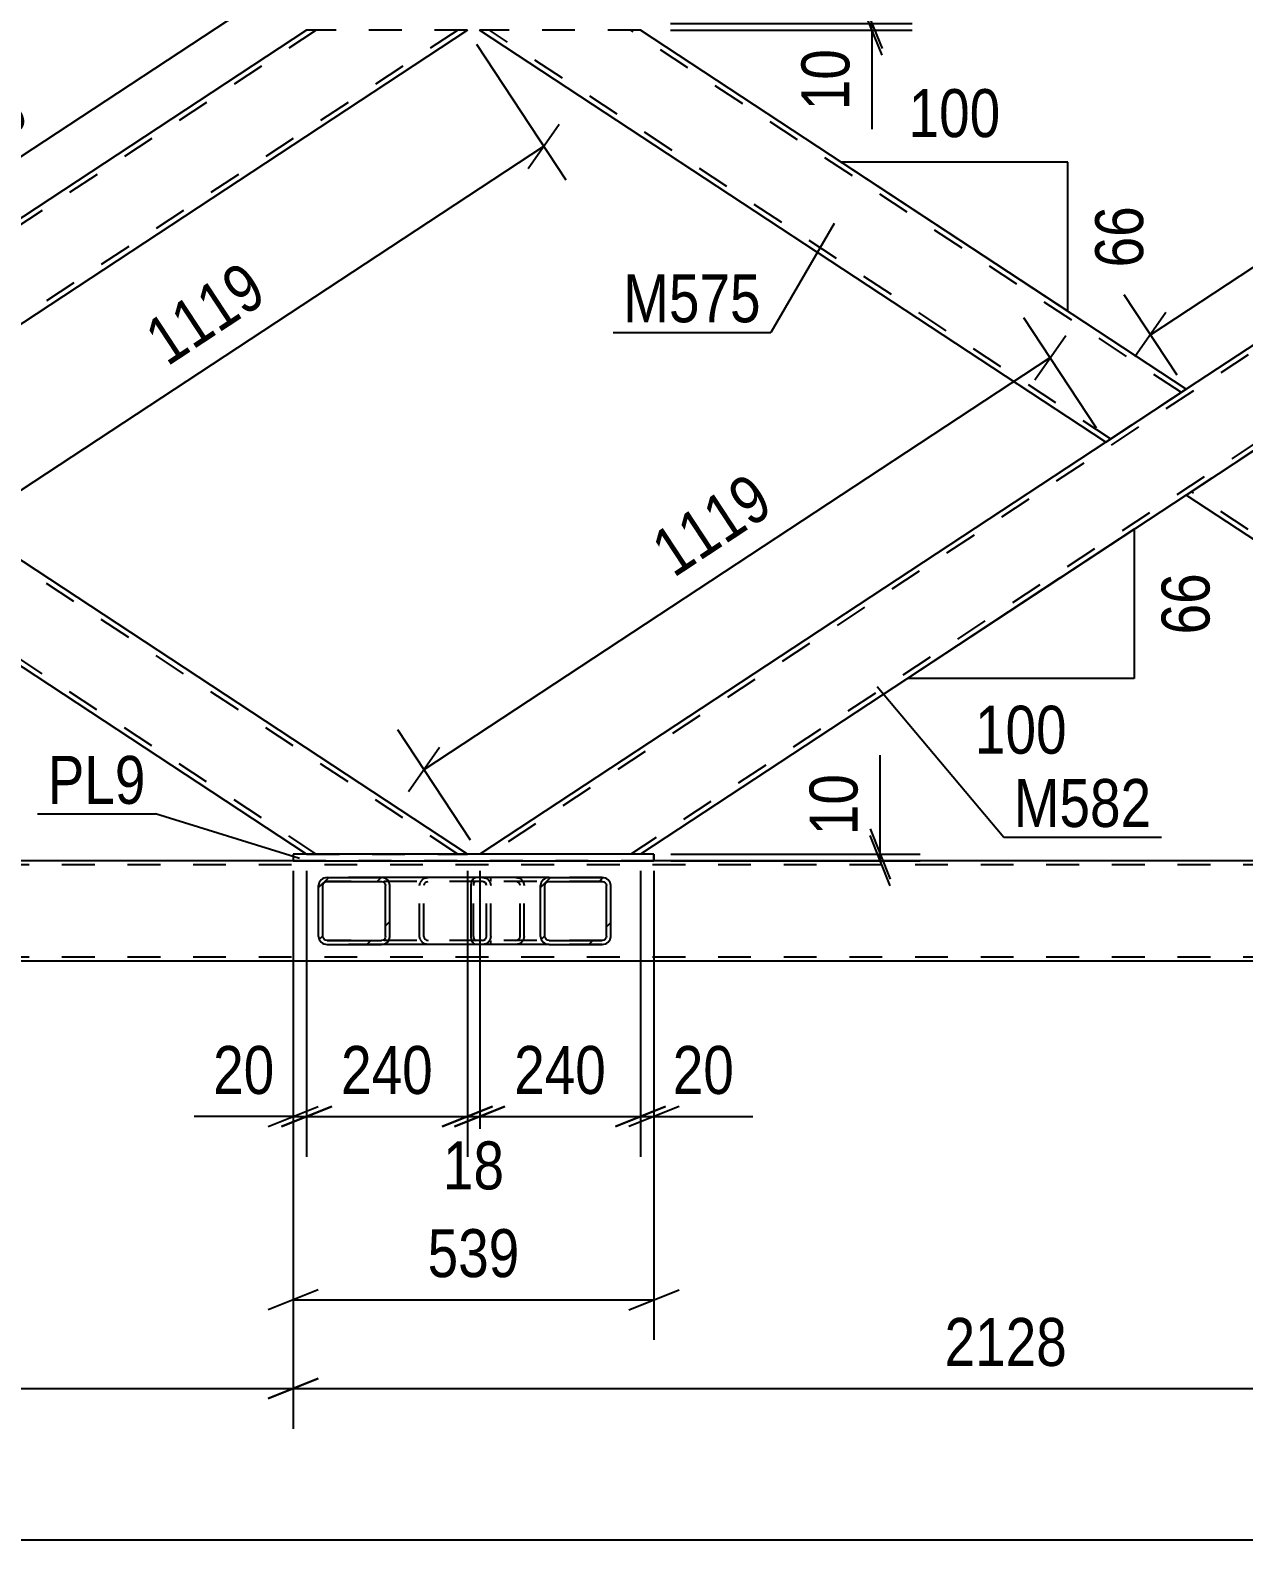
# Model space of a CAD drawing. Header units: millimetres. Extents: x -815 to 374, y -743 to 98.
# Drawn here: x -311.3 to -238.8, y -471.8 to -381.6 of the extents above; entities that cross this region are included whole.
import ezdxf

# ---------------------------------------------------------------- set-up
doc = ezdxf.new("R2010")
doc.units = ezdxf.units.MM
doc.linetypes.add('DXK_LINE_DOT2', pattern=[3.9198, 1.9599, -1.9599])
doc.styles.add('Arial Narrow', font='ARIALN.TTF', dxfattribs={"height": 0.2})

# ---------------------------------------------------------------- blocks, each defined once
blk = doc.blocks.new('Part-232933173-2607 - 2504')
at = {"color": 7, "linetype": 'DXK_LINE_DOT2'}
for p, q in [((-95.803, -431.466), (-774.886, -431.466)), ((-274.071, -431.226), (-295.619, -431.226)), ((-95.803, -436.986), (-774.886, -436.986))]:
    blk.add_line(p, q, dxfattribs=at)
at = {"color": 2, "linetype": 'Continuous'}
for p, q in [((-295.619, -431.226), (-359.206, -431.226)), ((-210.485, -431.226), (-274.071, -431.226)), ((-95.803, -437.226), (-770.886, -437.226))]:
    blk.add_line(p, q, dxfattribs=at)
blk = doc.blocks.new('Part-232933173-3043 - 2504')
at = {"color": 7, "linetype": 'DXK_LINE_DOT2'}
for p, q in [((-209.101, -381.627), (-283.897, -430.826)), ((-209.684, -381.627), (-201.899, -381.627)), ((-201.899, -381.627), (-201.899, -382.826)), ((-201.899, -382.443), (-275.454, -430.826)), ((-242.278, -403.067), (-247.082, -406.227)), ((-237.474, -406.227), (-242.278, -409.387)), ((-274.871, -430.826), (-284.479, -430.826))]:
    blk.add_line(p, q, dxfattribs=at)
at = {"color": 2, "linetype": 'Continuous'}
for p, q in [((-209.684, -381.627), (-242.278, -403.067)), ((-201.899, -382.826), (-237.474, -406.227)), ((-247.082, -406.227), (-284.479, -430.826)), ((-242.278, -409.387), (-274.871, -430.826))]:
    blk.add_line(p, q, dxfattribs=at)
blk = doc.blocks.new('Part-232933173-2730 - 2504')
at = {"color": 2, "linetype": 'Continuous'}
for p, q in [((-295.619, -430.826), (-295.619, -431.226)), ((-274.071, -430.826), (-295.619, -430.826)), ((-274.071, -430.826), (-274.071, -431.226)), ((-274.071, -430.826), (-274.071, -430.826)), ((-295.619, -431.226), (-274.071, -431.226)), ((-274.071, -431.226), (-274.071, -431.226))]:
    blk.add_line(p, q, dxfattribs=at)
at = {"color": 7, "linetype": 'DXK_LINE_DOT2'}
for p, q in [((-295.619, -430.826), (-295.619, -431.226)), ((-274.071, -431.226), (-274.071, -430.826)), ((-274.071, -430.826), (-274.071, -430.826)), ((-274.071, -431.226), (-274.071, -431.226))]:
    blk.add_line(p, q, dxfattribs=at)
blk = doc.blocks.new('Part-232933173-2862 - 2504')
at = {"color": 2, "linetype": 'Continuous'}
for p, q in [((-247.082, -406.227), (-284.48, -381.627)), ((-242.278, -403.067), (-274.872, -381.627)), ((-247.082, -406.227), (-242.278, -403.067))]:
    blk.add_line(p, q, dxfattribs=at)
at = {"color": 7, "linetype": 'DXK_LINE_DOT2'}
for p, q in [((-274.872, -381.627), (-284.48, -381.627)), ((-246.791, -406.035), (-283.898, -381.627)), ((-242.569, -403.258), (-275.455, -381.627)), ((-242.86, -403.45), (-242.86, -403.45)), ((-242.569, -403.258), (-242.638, -403.303)), ((-242.591, -403.273), (-242.638, -403.303)), ((-242.638, -403.303), (-242.638, -403.303))]:
    blk.add_line(p, q, dxfattribs=at)
blk = doc.blocks.new('Part-232933173-2900 - 2504')
at = {"linetype": 'Continuous'}
h = blk.add_hatch(dxfattribs=at)
h.set_pattern_fill('', scale=0.7, style=0, pattern_type=0)
h.set_pattern_definition([(45, (-280.802, -435.9295), (-1.57154, 1.57154), [])])
h.paths.add_polyline_path([(-280.84, -435.746), (-280.802, -435.93), (-280.693, -436.085), (-280.53, -436.189), (-280.338, -436.226), (-277.153, -436.226), (-276.961, -436.189), (-276.798, -436.085), (-276.689, -435.93), (-276.651, -435.746), (-276.651, -432.706), (-276.689, -432.522), (-276.798, -432.366), (-276.961, -432.262), (-277.153, -432.226), (-280.338, -432.226), (-280.53, -432.262), (-280.693, -432.366), (-280.802, -432.522), (-280.84, -432.706)])
h.paths.add_polyline_path([(-280.57, -432.614), (-280.515, -432.536), (-280.434, -432.484), (-280.338, -432.466), (-277.153, -432.466), (-277.057, -432.484), (-276.976, -432.536), (-276.921, -432.614), (-276.902, -432.706), (-276.902, -435.746), (-276.921, -435.838), (-276.976, -435.916), (-277.057, -435.968), (-277.153, -435.986), (-280.338, -435.986), (-280.434, -435.968), (-280.515, -435.916), (-280.57, -435.838), (-280.589, -435.746), (-280.589, -432.706)])
at = {"color": 2, "linetype": 'Continuous'}
for p, q in [((-284.992, -432.706), (-284.971, -432.522)), ((-284.992, -435.746), (-284.992, -432.706)), ((-284.971, -432.522), (-284.913, -432.366)), ((-284.913, -432.366), (-284.825, -432.262)), ((-284.825, -432.262), (-284.721, -432.226)), ((-280.338, -432.226), (-284.721, -432.226)), ((-280.802, -432.522), (-280.84, -432.706)), ((-280.84, -435.746), (-280.84, -432.706)), ((-280.589, -432.706), (-280.57, -432.614)), ((-280.589, -435.746), (-280.589, -432.706)), ((-280.57, -432.614), (-280.515, -432.536)), ((-280.338, -432.226), (-280.53, -432.262)), ((-280.515, -432.536), (-280.434, -432.484)), ((-280.434, -432.484), (-280.338, -432.466)), ((-280.338, -432.226), (-277.153, -432.226)), ((-280.338, -432.466), (-277.153, -432.466)), ((-276.961, -432.262), (-277.153, -432.226)), ((-277.153, -432.466), (-277.057, -432.484)), ((-277.057, -432.484), (-276.976, -432.536)), ((-276.976, -432.536), (-276.921, -432.614)), ((-276.921, -432.614), (-276.902, -432.706)), ((-276.902, -435.746), (-276.902, -432.706)), ((-276.651, -432.706), (-276.689, -432.522)), ((-276.651, -435.746), (-276.651, -432.706)), ((-284.971, -435.93), (-284.992, -435.746)), ((-284.913, -436.085), (-284.971, -435.93)), ((-284.825, -436.189), (-284.913, -436.085)), ((-284.721, -436.226), (-284.825, -436.189)), ((-280.338, -436.226), (-284.721, -436.226)), ((-280.84, -435.746), (-280.802, -435.93)), ((-280.57, -435.838), (-280.589, -435.746)), ((-280.515, -435.916), (-280.57, -435.838)), ((-280.53, -436.189), (-280.338, -436.226)), ((-280.434, -435.968), (-280.515, -435.916)), ((-280.338, -435.986), (-280.434, -435.968)), ((-280.338, -435.986), (-277.153, -435.986)), ((-280.338, -436.226), (-277.153, -436.226)), ((-277.057, -435.968), (-277.153, -435.986)), ((-277.153, -436.226), (-276.961, -436.189)), ((-276.976, -435.916), (-277.057, -435.968)), ((-276.921, -435.838), (-276.976, -435.916)), ((-276.902, -435.746), (-276.921, -435.838)), ((-276.689, -435.93), (-276.651, -435.746))]:
    blk.add_line(p, q, dxfattribs=at)
at = {"color": 7, "linetype": 'DXK_LINE_DOT2'}
for p, q in [((-284.846, -432.614), (-284.857, -432.706)), ((-284.857, -435.746), (-284.857, -432.706)), ((-284.817, -432.536), (-284.846, -432.614)), ((-284.773, -432.484), (-284.817, -432.536)), ((-284.721, -432.466), (-284.773, -432.484)), ((-277.153, -432.466), (-284.721, -432.466)), ((-283.809, -432.466), (-283.809, -432.226)), ((-282.318, -432.226), (-282.126, -432.262)), ((-282.222, -432.484), (-282.318, -432.466)), ((-282.14, -432.536), (-282.222, -432.484)), ((-282.086, -432.614), (-282.14, -432.536)), ((-282.067, -432.706), (-282.086, -432.614)), ((-282.067, -435.746), (-282.067, -432.706)), ((-281.854, -432.522), (-281.815, -432.706)), ((-281.815, -435.746), (-281.815, -432.706)), ((-277.153, -432.226), (-280.338, -432.226)), ((-284.857, -435.746), (-284.846, -435.838)), ((-284.846, -435.838), (-284.817, -435.916)), ((-284.817, -435.916), (-284.773, -435.968)), ((-284.773, -435.968), (-284.721, -435.986)), ((-277.153, -435.986), (-284.721, -435.986)), ((-283.809, -436.226), (-283.809, -435.986)), ((-282.318, -435.986), (-282.222, -435.968)), ((-282.126, -436.189), (-282.318, -436.226)), ((-282.222, -435.968), (-282.14, -435.916)), ((-282.14, -435.916), (-282.086, -435.838)), ((-282.086, -435.838), (-282.067, -435.746)), ((-281.815, -435.746), (-281.854, -435.93)), ((-277.153, -436.226), (-280.338, -436.226))]:
    blk.add_line(p, q, dxfattribs=at)
for centre, start, end in [((-282.304, -432.721), 23.84941, 68.8059), ((-282.304, -435.731), 291.1941, 336.15059)]:
    blk.add_arc(centre, 0.492, start, end, dxfattribs=at)
at = {"color": 2, "linetype": 'Continuous'}
for centre, start, end in [((-280.352, -432.721), 111.1941, 156.1506), ((-277.139, -432.721), 23.8494, 68.8059), ((-280.352, -435.731), 203.8494, 248.8059), ((-277.139, -435.731), 291.1941, 336.1506)]:
    blk.add_arc(centre, 0.492, start, end, dxfattribs=at)
blk = doc.blocks.new('Part-232933173-2906 - 2504')
at = {"linetype": 'Continuous'}
h = blk.add_hatch(dxfattribs=at)
h.set_pattern_fill('', scale=0.7, style=0, pattern_type=0)
h.set_pattern_definition([(45, (-294.058, -435.9295), (-1.57154, 1.57154), [])])
h.paths.add_polyline_path([(-294.097, -435.746), (-294.058, -435.93), (-293.947, -436.085), (-293.781, -436.189), (-293.586, -436.226), (-290.351, -436.226), (-290.155, -436.189), (-289.99, -436.085), (-289.879, -435.93), (-289.84, -435.746), (-289.84, -432.706), (-289.879, -432.522), (-289.99, -432.366), (-290.155, -432.262), (-290.351, -432.226), (-293.586, -432.226), (-293.781, -432.262), (-293.947, -432.366), (-294.058, -432.522), (-294.097, -432.706)])
h.paths.add_polyline_path([(-293.822, -432.614), (-293.767, -432.536), (-293.684, -432.484), (-293.586, -432.466), (-290.351, -432.466), (-290.253, -432.484), (-290.17, -432.536), (-290.115, -432.614), (-290.095, -432.706), (-290.095, -435.746), (-290.115, -435.838), (-290.17, -435.916), (-290.253, -435.968), (-290.351, -435.986), (-293.586, -435.986), (-293.684, -435.968), (-293.767, -435.916), (-293.822, -435.838), (-293.841, -435.746), (-293.841, -432.706)])
at = {"color": 2, "linetype": 'Continuous'}
for p, q in [((-294.058, -432.522), (-294.097, -432.706)), ((-294.097, -435.746), (-294.097, -432.706)), ((-293.841, -432.706), (-293.822, -432.614)), ((-293.841, -435.746), (-293.841, -432.706)), ((-293.822, -432.614), (-293.767, -432.536)), ((-293.586, -432.226), (-293.781, -432.262)), ((-293.767, -432.536), (-293.684, -432.484)), ((-293.684, -432.484), (-293.586, -432.466)), ((-293.586, -432.226), (-290.351, -432.226)), ((-293.586, -432.466), (-290.351, -432.466)), ((-284.721, -432.226), (-290.351, -432.226)), ((-290.155, -432.262), (-290.351, -432.226)), ((-290.351, -432.466), (-290.253, -432.484)), ((-290.253, -432.484), (-290.17, -432.536)), ((-290.17, -432.536), (-290.115, -432.614)), ((-290.115, -432.614), (-290.095, -432.706)), ((-290.095, -435.746), (-290.095, -432.706)), ((-289.84, -432.706), (-289.879, -432.522)), ((-289.84, -435.746), (-289.84, -432.706)), ((-294.097, -435.746), (-294.058, -435.93)), ((-293.822, -435.838), (-293.841, -435.746)), ((-293.767, -435.916), (-293.822, -435.838)), ((-293.781, -436.189), (-293.586, -436.226)), ((-293.684, -435.968), (-293.767, -435.916)), ((-293.586, -435.986), (-293.684, -435.968)), ((-293.586, -435.986), (-290.351, -435.986)), ((-293.586, -436.226), (-290.351, -436.226)), ((-290.253, -435.968), (-290.351, -435.986)), ((-290.351, -436.226), (-290.155, -436.189)), ((-284.721, -436.226), (-290.351, -436.226)), ((-290.17, -435.916), (-290.253, -435.968)), ((-290.115, -435.838), (-290.17, -435.916)), ((-290.095, -435.746), (-290.115, -435.838)), ((-289.879, -435.93), (-289.84, -435.746))]:
    blk.add_line(p, q, dxfattribs=at)
at = {"color": 7, "linetype": 'DXK_LINE_DOT2'}
for p, q in [((-290.351, -432.226), (-293.586, -432.226)), ((-284.32, -432.466), (-293.586, -432.466)), ((-288.066, -432.706), (-288.027, -432.522)), ((-288.066, -435.746), (-288.066, -432.706)), ((-287.791, -432.614), (-287.81, -432.706)), ((-287.81, -435.746), (-287.81, -432.706)), ((-287.735, -432.536), (-287.791, -432.614)), ((-287.75, -432.262), (-287.555, -432.226)), ((-287.735, -432.536), (-287.713, -432.522)), ((-287.713, -432.522), (-287.653, -432.484)), ((-287.653, -432.484), (-287.555, -432.466)), ((-284.32, -432.226), (-284.721, -432.226)), ((-284.32, -432.226), (-284.124, -432.262)), ((-284.222, -432.484), (-284.32, -432.466)), ((-284.139, -432.536), (-284.222, -432.484)), ((-284.084, -432.614), (-284.139, -432.536)), ((-284.064, -432.706), (-284.084, -432.614)), ((-284.064, -435.746), (-284.064, -432.706)), ((-283.848, -432.522), (-283.809, -432.706)), ((-283.809, -435.746), (-283.809, -432.706)), ((-284.32, -435.986), (-293.586, -435.986)), ((-290.351, -436.226), (-293.586, -436.226)), ((-288.027, -435.93), (-288.066, -435.746)), ((-287.81, -435.746), (-287.791, -435.838)), ((-287.791, -435.838), (-287.735, -435.916)), ((-287.555, -436.226), (-287.75, -436.189)), ((-287.735, -435.916), (-287.713, -435.93)), ((-287.713, -435.93), (-287.653, -435.968)), ((-287.653, -435.968), (-287.555, -435.986)), ((-284.32, -436.226), (-284.721, -436.226)), ((-284.32, -435.986), (-284.222, -435.968)), ((-284.124, -436.189), (-284.32, -436.226)), ((-284.222, -435.968), (-284.139, -435.916)), ((-284.139, -435.916), (-284.084, -435.838)), ((-284.084, -435.838), (-284.064, -435.746)), ((-283.809, -435.746), (-283.848, -435.93))]:
    blk.add_line(p, q, dxfattribs=at)
at = {"color": 2, "linetype": 'Continuous'}
for centre, start, end in [((-293.605, -432.727), 110.75831, 155.68004), ((-290.331, -432.727), 24.31996, 69.24169), ((-293.605, -435.725), 204.31996, 249.24169), ((-290.331, -435.725), 290.75831, 335.68004)]:
    blk.add_arc(centre, 0.496, start, end, dxfattribs=at)
at = {"color": 7, "linetype": 'DXK_LINE_DOT2'}
for centre, start, end in [((-287.574, -432.727), 110.75832, 155.68004), ((-284.3, -432.727), 24.31996, 69.24168), ((-287.574, -435.725), 204.31996, 249.24168), ((-284.3, -435.725), 290.75832, 335.68004)]:
    blk.add_arc(centre, 0.496, start, end, dxfattribs=at)
blk = doc.blocks.new('Part-232933173-3028 - 2504')
at = {"color": 2, "linetype": 'Continuous'}
for p, q in [((-327.412, -409.387), (-322.608, -406.227)), ((-285.211, -430.826), (-322.608, -406.227)), ((-294.819, -430.826), (-327.412, -409.387))]:
    blk.add_line(p, q, dxfattribs=at)
at = {"color": 7, "linetype": 'DXK_LINE_DOT2'}
for p, q in [((-322.653, -406.256), (-323.191, -406.61)), ((-285.793, -430.826), (-322.9, -406.418)), ((-323.191, -406.61), (-323.191, -406.61)), ((-327.121, -409.195), (-327.099, -409.18)), ((-294.237, -430.826), (-327.121, -409.195)), ((-326.83, -409.004), (-326.83, -409.004)), ((-294.819, -430.826), (-285.211, -430.826))]:
    blk.add_line(p, q, dxfattribs=at)
blk = doc.blocks.new('Part-232933173-3033 - 2504')
at = {"color": 7, "linetype": 'DXK_LINE_DOT2'}
for p, q in [((-294.236, -381.627), (-367.768, -429.995)), ((-285.792, -381.627), (-360.588, -430.826)), ((-285.21, -381.627), (-294.818, -381.627)), ((-327.412, -403.067), (-332.216, -406.227)), ((-322.608, -406.227), (-327.412, -409.387)), ((-367.768, -430.826), (-367.768, -429.612)), ((-367.768, -429.612), (-367.768, -429.612)), ((-367.768, -429.612), (-367.768, -429.612)), ((-360.006, -430.826), (-367.768, -430.826))]:
    blk.add_line(p, q, dxfattribs=at)
at = {"color": 2, "linetype": 'Continuous'}
for p, q in [((-294.818, -381.627), (-327.412, -403.067)), ((-285.21, -381.627), (-322.608, -406.227)), ((-332.216, -406.227), (-367.768, -429.612)), ((-327.412, -409.387), (-360.006, -430.826))]:
    blk.add_line(p, q, dxfattribs=at)
blk = doc.blocks.new('Part-232933173-3038 - 2504')
at = {"color": 2, "linetype": 'Continuous'}
for p, q in [((-242.278, -409.387), (-237.474, -406.227)), ((-201.899, -429.627), (-237.474, -406.227)), ((-209.685, -430.826), (-242.278, -409.387)), ((-201.899, -430.826), (-201.899, -430.825))]:
    blk.add_line(p, q, dxfattribs=at)
at = {"color": 7, "linetype": 'DXK_LINE_DOT2'}
for p, q in [((-237.518, -406.256), (-238.056, -406.61)), ((-201.899, -430.01), (-237.765, -406.418)), ((-238.056, -406.61), (-238.056, -406.61)), ((-241.987, -409.195), (-241.965, -409.18)), ((-209.102, -430.826), (-241.987, -409.195)), ((-241.696, -409.004), (-241.696, -409.004)), ((-201.899, -430.826), (-201.899, -429.627)), ((-209.685, -430.826), (-201.899, -430.826))]:
    blk.add_line(p, q, dxfattribs=at)
blk = doc.blocks.new('StraightDimension-232933173-14279 - 2504')
at = {"color": 7, "linetype": 'Continuous'}
for p, q in [((-274.871, -431.826), (-274.871, -448.903)), ((-274.071, -431.826), (-274.071, -448.903)), ((-276.371, -447.103), (-273.371, -445.903)), ((-272.571, -445.903), (-275.571, -447.103)), ((-274.871, -446.503), (-274.071, -446.503)), ((-274.071, -446.503), (-268.165, -446.503)), ((-274.071, -446.503), (-268.165, -446.503))]:
    blk.add_line(p, q, dxfattribs=at)
at = {"color": 0}
blk.add_wipeout([(-268.69, -445.753), (-268.69, -441.553), (-273.546, -441.553), (-273.546, -445.753)], dxfattribs=at)
at = {"color": 3, "style": 'Arial Narrow'}
blk.add_text('20', height=2.8633, dxfattribs=at).set_placement((-272.946, -445.153))
blk = doc.blocks.new('StraightDimension-232933173-14280 - 2504')
at = {"color": 7, "linetype": 'Continuous'}
for p, q in [((-284.479, -431.826), (-284.479, -448.903)), ((-274.871, -431.826), (-274.871, -448.903)), ((-285.979, -447.103), (-282.979, -445.903)), ((-273.371, -445.903), (-276.371, -447.103)), ((-284.479, -446.503), (-274.871, -446.503))]:
    blk.add_line(p, q, dxfattribs=at)
at = {"color": 0}
blk.add_wipeout([(-276.333, -445.753), (-276.333, -441.553), (-283.018, -441.553), (-283.018, -445.753)], dxfattribs=at)
at = {"color": 3, "style": 'Arial Narrow'}
blk.add_text('240', height=2.8633, dxfattribs=at).set_placement((-282.418, -445.153))
blk = doc.blocks.new('StraightDimension-232933173-14281 - 2504')
at = {"color": 7, "linetype": 'Continuous'}
for p, q in [((-285.211, -431.826), (-285.211, -449.353)), ((-284.479, -431.826), (-284.479, -449.353)), ((-286.711, -447.103), (-283.711, -445.903)), ((-282.979, -445.903), (-285.979, -447.103)), ((-285.211, -446.503), (-284.479, -446.503))]:
    blk.add_line(p, q, dxfattribs=at)
at = {"color": 0}
blk.add_wipeout([(-282.417, -451.453), (-282.417, -447.253), (-287.273, -447.253), (-287.273, -451.453)], dxfattribs=at)
at = {"color": 3, "style": 'Arial Narrow'}
blk.add_text('18', height=2.8633, dxfattribs=at).set_placement((-286.673, -450.853))
blk = doc.blocks.new('StraightDimension-232933173-4646 - 2504')
at = {"color": 7, "linetype": 'Continuous'}
for p, q in [((-295.619, -431.826), (-295.619, -459.842)), ((-274.071, -431.826), (-274.071, -459.842)), ((-294.119, -456.842), (-297.119, -458.042)), ((-275.571, -458.042), (-272.571, -456.842)), ((-295.619, -457.442), (-274.071, -457.442))]:
    blk.add_line(p, q, dxfattribs=at)
at = {"color": 0}
blk.add_wipeout([(-281.503, -456.692), (-281.503, -452.492), (-288.187, -452.492), (-288.187, -456.692)], dxfattribs=at)
at = {"color": 3, "style": 'Arial Narrow'}
blk.add_text('539', height=2.8633, dxfattribs=at).set_placement((-287.587, -456.092))
blk = doc.blocks.new('StraightDimension-232933173-26798 - 2504')
at = {"color": 7, "linetype": 'Continuous'}
for p, q in [((-210.233, -380.791), (-213.39, -375.993)), ((-212.747, -379.699), (-210.9, -377.048)), ((-244.418, -399.813), (-211.824, -378.374)), ((-242.828, -402.231), (-245.984, -397.432)), ((-243.495, -398.488), (-245.342, -401.139))]:
    blk.add_line(p, q, dxfattribs=at)
at = {"color": 0}
blk.add_wipeout([(-225.741, -386.63), (-228.049, -383.121), (-233.633, -386.795), (-231.325, -390.304)], dxfattribs=at)
at = {"color": 3, "style": 'Arial Narrow'}
blk.add_text('975', height=2.8633, rotation=33.33468, dxfattribs=at).set_placement((-231.154, -389.473))
blk = doc.blocks.new('StraightDimension-232933173-3826 - 2504')
at = {"color": 7, "linetype": 'Continuous'}
blk.add_line((-775.686, -471.78), (-76.518, -471.78), dxfattribs=at)
blk = doc.blocks.new('StraightDimension-232933173-25016 - 2504')
at = {"color": 7, "linetype": 'Continuous'}
for p, q in [((-284.661, -382.462), (-279.332, -390.563)), ((-281.574, -389.884), (-279.728, -387.232)), ((-318.049, -413.158), (-280.651, -388.558)), ((-322.059, -407.062), (-316.73, -415.163)), ((-317.126, -411.832), (-318.973, -414.483))]:
    blk.add_line(p, q, dxfattribs=at)
at = {"color": 0}
blk.add_wipeout([(-296.206, -397.892), (-298.514, -394.383), (-305.626, -399.061), (-303.318, -402.57)], dxfattribs=at)
at = {"color": 3, "style": 'Arial Narrow'}
blk.add_text('1119', height=2.8633, rotation=33.33468, dxfattribs=at).set_placement((-303.147, -401.739))
blk = doc.blocks.new('StraightDimension-232933173-26497 - 2504')
at = {"color": 7, "linetype": 'Continuous'}
for p, q in [((-380.753, -432.226), (-380.753, -465.147)), ((-295.619, -432.226), (-295.619, -465.147)), ((-379.253, -462.147), (-382.253, -463.347)), ((-297.119, -463.347), (-294.119, -462.147)), ((-380.753, -462.747), (-295.619, -462.747))]:
    blk.add_line(p, q, dxfattribs=at)
at = {"color": 0}
blk.add_wipeout([(-333.93, -461.997), (-333.93, -457.797), (-342.442, -457.797), (-342.442, -461.997)], dxfattribs=at)
at = {"color": 3, "style": 'Arial Narrow'}
blk.add_text('2128', height=2.8633, dxfattribs=at).set_placement((-341.842, -461.397))
blk = doc.blocks.new('StraightDimension-232933173-3222 - 2504')
at = {"color": 7, "linetype": 'Continuous'}
for p, q in [((-261.648, -379.727), (-260.448, -382.727)), ((-260.448, -383.127), (-261.648, -380.127)), ((-273.072, -381.227), (-258.648, -381.227)), ((-261.048, -381.627), (-261.048, -381.227)), ((-273.072, -381.627), (-258.648, -381.627)), ((-261.048, -381.627), (-261.048, -387.533)), ((-261.048, -381.627), (-261.048, -387.533))]:
    blk.add_line(p, q, dxfattribs=at)
at = {"color": 0}
blk.add_wipeout([(-261.798, -382.152), (-265.998, -382.152), (-265.998, -387.008), (-261.798, -387.008)], dxfattribs=at)
at = {"color": 3, "style": 'Arial Narrow'}
blk.add_text('10', height=2.8633, rotation=90.00021, dxfattribs=at).set_placement((-262.398, -386.408))
blk = doc.blocks.new('StraightDimension-232933173-26496 - 2504')
at = {"color": 7, "linetype": 'Continuous'}
for p, q in [((-295.619, -432.226), (-295.619, -465.147)), ((-210.485, -432.226), (-210.485, -465.147)), ((-294.119, -462.147), (-297.119, -463.347)), ((-211.985, -463.347), (-208.985, -462.147)), ((-295.619, -462.747), (-210.485, -462.747))]:
    blk.add_line(p, q, dxfattribs=at)
at = {"color": 0}
blk.add_wipeout([(-248.796, -461.997), (-248.796, -457.797), (-257.308, -457.797), (-257.308, -461.997)], dxfattribs=at)
at = {"color": 3, "style": 'Arial Narrow'}
blk.add_text('2128', height=2.8633, dxfattribs=at).set_placement((-256.708, -461.397))
blk = doc.blocks.new('StraightDimension-232933173-3385 - 2504')
at = {"color": 7, "linetype": 'Continuous'}
for p, q in [((-260.561, -430.826), (-260.561, -424.92)), ((-260.561, -430.826), (-260.561, -424.92)), ((-261.161, -429.326), (-259.961, -432.326)), ((-259.961, -432.726), (-261.161, -429.726)), ((-273.071, -430.826), (-258.161, -430.826)), ((-260.561, -431.226), (-260.561, -430.826)), ((-273.071, -431.226), (-258.161, -431.226))]:
    blk.add_line(p, q, dxfattribs=at)
at = {"color": 0}
blk.add_wipeout([(-261.311, -425.445), (-265.511, -425.445), (-265.511, -430.301), (-261.311, -430.301)], dxfattribs=at)
at = {"color": 3, "style": 'Arial Narrow'}
blk.add_text('10', height=2.8633, rotation=90.00021, dxfattribs=at).set_placement((-261.911, -429.701))
blk = doc.blocks.new('StraightDimension-232933173-14282 - 2504')
at = {"color": 7, "linetype": 'Continuous'}
for p, q in [((-294.819, -431.826), (-294.819, -448.903)), ((-285.211, -431.826), (-285.211, -448.903)), ((-296.319, -447.103), (-293.319, -445.903)), ((-283.711, -445.903), (-286.711, -447.103)), ((-294.819, -446.503), (-285.211, -446.503))]:
    blk.add_line(p, q, dxfattribs=at)
at = {"color": 0}
blk.add_wipeout([(-286.673, -445.753), (-286.673, -441.553), (-293.357, -441.553), (-293.357, -445.753)], dxfattribs=at)
at = {"color": 3, "style": 'Arial Narrow'}
blk.add_text('240', height=2.8633, dxfattribs=at).set_placement((-292.757, -445.153))
blk = doc.blocks.new('StraightDimension-232933173-14283 - 2504')
at = {"color": 7, "linetype": 'Continuous'}
for p, q in [((-294.819, -431.826), (-294.819, -448.903)), ((-295.619, -432.226), (-295.619, -448.903)), ((-297.119, -447.103), (-294.119, -445.903)), ((-293.319, -445.903), (-296.319, -447.103)), ((-295.619, -446.503), (-301.525, -446.503)), ((-295.619, -446.503), (-301.525, -446.503)), ((-295.619, -446.503), (-294.819, -446.503))]:
    blk.add_line(p, q, dxfattribs=at)
at = {"color": 0}
blk.add_wipeout([(-296.144, -445.753), (-296.144, -441.553), (-301, -441.553), (-301, -445.753)], dxfattribs=at)
at = {"color": 3, "style": 'Arial Narrow'}
blk.add_text('20', height=2.8633, dxfattribs=at).set_placement((-300.4, -445.153))
blk = doc.blocks.new('StraightDimension-232933173-26781 - 2504')
at = {"color": 7, "linetype": 'Continuous'}
for p, q in [((-247.632, -405.391), (-251.967, -398.8)), ((-251.324, -402.507), (-249.477, -399.855)), ((-287.798, -425.78), (-250.401, -401.181)), ((-285.029, -429.99), (-289.364, -423.399)), ((-286.875, -424.455), (-288.722, -427.106))]:
    blk.add_line(p, q, dxfattribs=at)
at = {"color": 0}
blk.add_wipeout([(-265.956, -410.515), (-268.264, -407.006), (-275.376, -411.684), (-273.068, -415.193)], dxfattribs=at)
at = {"color": 3, "style": 'Arial Narrow'}
blk.add_text('1119', height=2.8633, rotation=33.33468, dxfattribs=at).set_placement((-272.896, -414.362))
blk = doc.blocks.new('AngleDimension-232933173-22923 - 2504')
at = {"color": 7, "linetype": 'Continuous'}
for p, q in [((-245.386, -411.431), (-258.92, -420.334)), ((-245.386, -411.431), (-245.386, -420.334)), ((-249.841, -414.361), (-258.92, -420.334)), ((-245.386, -420.334), (-258.92, -420.334))]:
    blk.add_line(p, q, dxfattribs=at)
at = {"color": 0}
for points in [[(-240.286, -413.454), (-244.486, -413.454), (-244.486, -418.31), (-240.286, -418.31)], [(-248.811, -425.434), (-248.811, -421.234), (-255.495, -421.234), (-255.495, -425.434)]]:
    blk.add_wipeout(points, dxfattribs=at)
at = {"color": 3, "style": 'Arial Narrow'}
blk.add_text('66', height=2.8633, rotation=90.00021, dxfattribs=at).set_placement((-240.886, -417.71))
blk.add_text('100', height=2.8633, dxfattribs=at).set_placement((-254.895, -424.834))
blk = doc.blocks.new('StraightDimension-232933173-25006 - 2504')
at = {"color": 7, "linetype": 'Continuous'}
for p, q in [((-295.368, -380.791), (-298.076, -376.673)), ((-297.434, -380.38), (-295.587, -377.729)), ((-329.104, -400.494), (-296.51, -379.054)), ((-327.962, -402.231), (-330.671, -398.113)), ((-328.181, -399.169), (-330.028, -401.82))]:
    blk.add_line(p, q, dxfattribs=at)
at = {"color": 0}
blk.add_wipeout([(-310.427, -387.311), (-312.735, -383.802), (-318.32, -387.475), (-316.012, -390.984)], dxfattribs=at)
at = {"color": 3, "style": 'Arial Narrow'}
blk.add_text('975', height=2.8633, rotation=33.33468, dxfattribs=at).set_placement((-315.84, -390.153))
blk = doc.blocks.new('AngleDimension-232933173-26810 - 2504')
at = {"color": 7, "linetype": 'Continuous'}
for p, q in [((-258.164, -392.617), (-262.885, -389.512)), ((-249.351, -389.512), (-262.885, -389.512)), ((-249.351, -398.414), (-262.885, -389.512)), ((-249.351, -398.414), (-249.351, -389.512))]:
    blk.add_line(p, q, dxfattribs=at)
at = {"color": 0}
for points in [[(-252.776, -388.612), (-252.776, -384.412), (-259.46, -384.412), (-259.46, -388.612)], [(-244.251, -391.535), (-248.451, -391.535), (-248.451, -396.391), (-244.251, -396.391)]]:
    blk.add_wipeout(points, dxfattribs=at)
at = {"color": 3, "style": 'Arial Narrow'}
blk.add_text('100', height=2.8633, dxfattribs=at).set_placement((-258.86, -388.012))
blk.add_text('66', height=2.8633, rotation=90.00021, dxfattribs=at).set_placement((-244.851, -395.791))
blk = doc.blocks.new('Mark-232933173-2726 - 2504')
at = {"color": 30, "linetype": 'Continuous'}
for p in [(-310.881, -428.429), (-295.231, -431.086)]:
    blk.add_line(p, (-303.833, -428.429), dxfattribs=at)
at = {"color": 0}
blk.add_wipeout([(-304.433, -427.829), (-304.433, -424.829), (-310.281, -424.829), (-310.281, -427.829)], dxfattribs=at)
blk.add_wipeout([(-304.433, -427.829), (-304.433, -424.829), (-310.281, -424.829), (-310.281, -427.829)], dxfattribs=at)
at = {"color": 3, "style": 'Arial Narrow'}
blk.add_text('PL9', height=2.8633, dxfattribs=at).set_placement((-310.281, -427.829))
blk = doc.blocks.new('Mark-232933173-2858 - 2504')
at = {"color": 30, "linetype": 'Continuous'}
for p in [(-263.296, -393.176), (-276.507, -399.671)]:
    blk.add_line(p, (-267.083, -399.671), dxfattribs=at)
at = {"color": 0}
blk.add_wipeout([(-267.683, -399.071), (-267.683, -396.071), (-275.907, -396.071), (-275.907, -399.071)], dxfattribs=at)
blk.add_wipeout([(-267.683, -399.071), (-267.683, -396.071), (-275.907, -396.071), (-275.907, -399.071)], dxfattribs=at)
at = {"color": 3, "style": 'Arial Narrow'}
blk.add_text('M575', height=2.8633, dxfattribs=at).set_placement((-275.907, -399.071))
blk = doc.blocks.new('Mark-232933173-3039 - 2504')
at = {"color": 30, "linetype": 'Continuous'}
for p, q in [((-260.737, -420.83), (-253.179, -429.811)), ((-253.179, -429.811), (-243.755, -429.811))]:
    blk.add_line(p, q, dxfattribs=at)
at = {"color": 0}
blk.add_wipeout([(-244.355, -429.211), (-244.355, -426.211), (-252.579, -426.211), (-252.579, -429.211)], dxfattribs=at)
blk.add_wipeout([(-244.355, -429.211), (-244.355, -426.211), (-252.579, -426.211), (-252.579, -429.211)], dxfattribs=at)
at = {"color": 3, "style": 'Arial Narrow'}
blk.add_text('M582', height=2.8633, dxfattribs=at).set_placement((-252.579, -429.211))

msp = doc.modelspace()

# ---------------------------------------------------------------- block references
for name in ['Part-232933173-3033 - 2504', 'Part-232933173-2862 - 2504', 'Part-232933173-3043 - 2504', 'Part-232933173-3028 - 2504', 'Part-232933173-3038 - 2504', 'Part-232933173-2730 - 2504', 'Part-232933173-2607 - 2504', 'Part-232933173-2906 - 2504', 'Part-232933173-2900 - 2504']:
    msp.add_blockref(name, (0, 0))

# ---------------------------------------------------------------- next in the draw order: block references
for name in ['StraightDimension-232933173-26798 - 2504', 'StraightDimension-232933173-3222 - 2504', 'StraightDimension-232933173-25016 - 2504', 'Mark-232933173-2726 - 2504', 'StraightDimension-232933173-14279 - 2504']:
    msp.add_blockref(name, (0, 0))

# ---------------------------------------------------------------- next in the draw order: block references
for name in ['StraightDimension-232933173-25006 - 2504', 'StraightDimension-232933173-14280 - 2504']:
    msp.add_blockref(name, (0, 0))

# ---------------------------------------------------------------- next in the draw order: block references
msp.add_blockref('StraightDimension-232933173-14281 - 2504', (0, 0))

# ---------------------------------------------------------------- next in the draw order: block references
msp.add_blockref('StraightDimension-232933173-4646 - 2504', (0, 0))

# ---------------------------------------------------------------- next in the draw order: block references
msp.add_blockref('StraightDimension-232933173-3826 - 2504', (0, 0))

# ---------------------------------------------------------------- next in the draw order: block references
msp.add_blockref('StraightDimension-232933173-26497 - 2504', (0, 0))

# ---------------------------------------------------------------- next in the draw order: block references
msp.add_blockref('StraightDimension-232933173-26496 - 2504', (0, 0))

# ---------------------------------------------------------------- next in the draw order: block references
for name in ['StraightDimension-232933173-3385 - 2504', 'StraightDimension-232933173-14282 - 2504']:
    msp.add_blockref(name, (0, 0))

# ---------------------------------------------------------------- next in the draw order: block references
for name in ['StraightDimension-232933173-26781 - 2504', 'StraightDimension-232933173-14283 - 2504']:
    msp.add_blockref(name, (0, 0))

# ---------------------------------------------------------------- next in the draw order: block references
for name in ['AngleDimension-232933173-26810 - 2504', 'AngleDimension-232933173-22923 - 2504']:
    msp.add_blockref(name, (0, 0))

# ---------------------------------------------------------------- next in the draw order: block references
for name in ['Mark-232933173-2858 - 2504', 'Mark-232933173-3039 - 2504']:
    msp.add_blockref(name, (0, 0))

doc.saveas('drawing.dxf')
